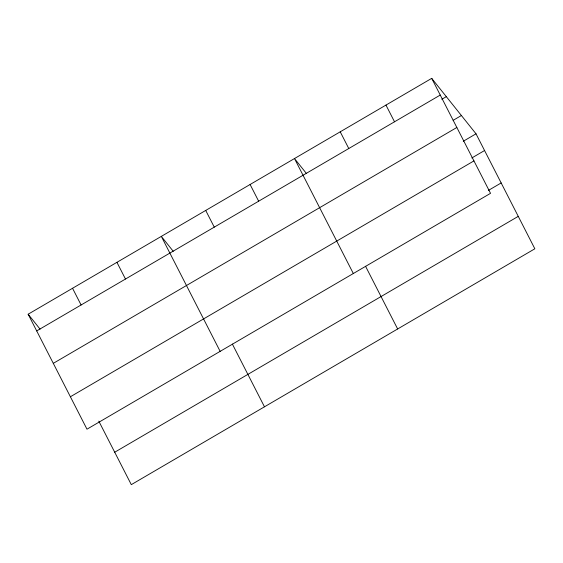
<?xml version="1.0" encoding="UTF-8"?>
<svg xmlns="http://www.w3.org/2000/svg" width="563" height="563" viewBox="0 0 563 563"><rect width="100%" height="100%" fill="white"/><g stroke="black" fill="none" stroke-linecap="round" stroke-linejoin="round"><path stroke-width="0.84" d="M431.701 78.356L490.535 193.32L86.983 429.189L28.15 314.217L431.701 78.356L476.016 133.811L534.85 248.783L131.299 484.644L98.806 421.145M36.701 330.924L440.245 95.063M441.821 99.285L446.325 96.653M453.145 120.334L461.393 115.514M53.295 363.346L456.839 127.484M463.272 141.264L476.016 133.811M471.822 157.971L484.567 150.518M70.389 396.76L473.94 160.898M488.417 190.4L501.161 182.947M114.711 452.223L518.256 216.361M306.406 173.46L294.491 158.548L353.325 273.519M173.235 251.295L161.321 236.383L220.154 351.354M28.15 314.217L40.064 329.13M385.965 105.084L394.515 121.791M340.228 131.812L348.779 148.519M365.542 266.25L397.647 328.975M250.099 184.488L258.649 201.195M205.713 210.435L214.264 227.142M232.371 344.084L264.469 406.81M116.928 262.323L125.479 279.03M72.543 288.27L81.093 304.977"/></g></svg>
